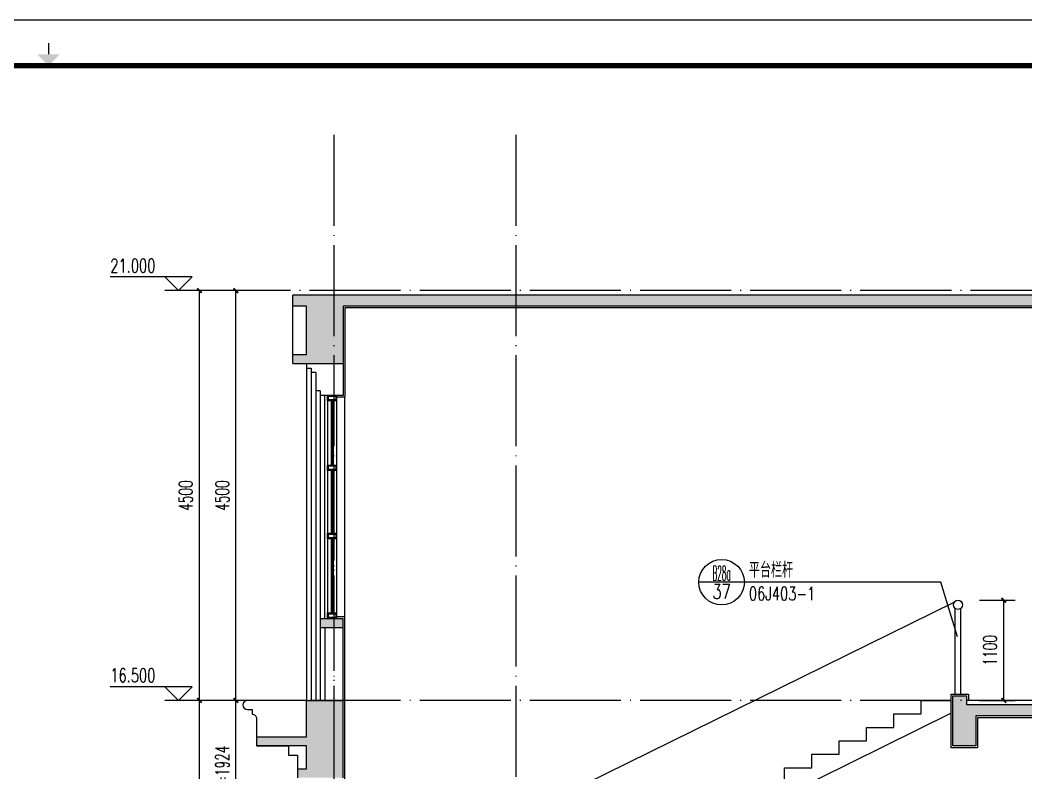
# Model space of a CAD drawing. Extents: x 307762 to 522490, y -326758 to -245675.
# Drawn here: x 501152 to 512201, y -253942 to -245675 of the extents above; entities that cross this region are included whole.
import ezdxf
from ezdxf.enums import TextEntityAlignment as Align

# ---------------------------------------------------------------- set-up
doc = ezdxf.new("R2010")
doc.units = 0
doc.header["$LTSCALE"] = 1000
doc.header["$MEASUREMENT"] = 0
doc.linetypes.add('DOTE', pattern=[2.42, 2, -0.2, 0.02, -0.2])
doc.layers.get('0').update_dxf_attribs({"linetype": 'CONTINUOUS'})
doc.layers.get('Defpoints').update_dxf_attribs({"color": 6, "linetype": 'CONTINUOUS'})
for name, color, linetype in [('A-立面看线', 117, 'CONTINUOUS'), ('A-装饰构件', 197, 'CONTINUOUS'), ('DIM_ELEV', 3, 'CONTINUOUS'), ('DIM_IDEN', 3, 'CONTINUOUS'), ('DOTE', 1, 'DOTE'), ('PUB_DIM', 3, 'CONTINUOUS'), ('PUB_HATCH', 250, 'CONTINUOUS'), ('PUB_TEXT', 7, 'CONTINUOUS'), ('STAIR', 4, 'CONTINUOUS'), ('WALL', 2, 'CONTINUOUS'), ('WINDOW', 4, 'CONTINUOUS'), ('图框', 85, 'CONTINUOUS'), ('看线', 87, 'CONTINUOUS'), ('看线1', 7, 'CONTINUOUS'), ('面层', 185, 'CONTINUOUS')]:
    doc.layers.add(name, color=color, linetype=linetype)
doc.styles.add('_TCH_DIM', font='SIMPLEX', dxfattribs={"bigfont": 'GBCBIG'})
doc.styles.add('_TCH_LABEL', font='COMPLEX', dxfattribs={"bigfont": 'GBCBIG'})
doc.styles.add('DIM_FONT', font='SIMPLEX.shx', dxfattribs={"width": 0.65})
doc.dimstyles.new('DIMN50', dxfattribs={"dimscale": 0.5, "dimtxt": 300, "dimasz": 100, "dimexe": 250, "dimexo": 300, "dimgap": 150, "dimtad": 1, "dimdec": 0, "dimzin": 0, "dimdsep": 46, "dimtxsty": 'DIM_FONT', "dimblk": 'ARCHTICK', "dimcen": 0.09, "dimclrt": 7, "dimazin": 2, "dimtfac": 1, "dimtdec": 0, "dimtix": 1, "dimtmove": 2, "dimatfit": 3, "dimfxl": 0, "dimtolj": 1, "dimtzin": 0, "dimarcsym": 0})

# ---------------------------------------------------------------- blocks, each defined once
blk = doc.blocks.new('TJAD_TK_A1')
at = {"layer": '图框'}
blk.add_line((1341.38, 950.45), (500.38, 950.45), dxfattribs=at)
at = {"layer": '图框', "const_width": 0.3}
blk.add_lwpolyline([(920.88, 942.95), (920.88, 945.45)], dxfattribs=at)
at = {"layer": '图框', "const_width": 1.2}
blk.add_lwpolyline([(1331.38, 940.45), (525.38, 940.45), (525.38, 366.45), (1331.38, 366.45)], close=True, dxfattribs=at)
at = {"layer": '图框'}
blk.add_solid([(918.38, 942.95), (923.38, 942.95), (920.88, 940.45)], dxfattribs=at)
blk = doc.blocks.new('_ArchTick')
at = {"color": 0, "linetype": 'ByBlock', "const_width": 0.4}
blk.add_lwpolyline([(-0.5, -0.5), (0.5, 0.5)], dxfattribs=at)
blk = doc.blocks.new('*D483')
at = {"layer": 'Defpoints', "color": 0}
for p in [(511541, -252046), (511958, -252046), (511541, -253146)]:
    blk.add_point(p, dxfattribs=at)
at = {"layer": 'PUB_DIM', "color": 0, "lineweight": -2}
for p, q in [((511691, -252046), (512083, -252046)), ((511958, -253146), (511958, -252046)), ((511691, -253146), (512083, -253146))]:
    blk.add_line(p, q, dxfattribs=at)
at = {"layer": 'PUB_DIM', "color": 0, "lineweight": -2, "xscale": 50, "yscale": 50, "zscale": 50}
for p, rotation in [((511958, -252046), 90), ((511958, -253146), 270)]:
    blk.add_blockref('_ArchTick', p, dxfattribs=dict(at, rotation=rotation))
at = {"layer": 'PUB_DIM', "color": 7, "insert": (511808, -252596), "char_height": 150, "attachment_point": 5, "rotation": 90, "style": 'DIM_FONT'}
blk.add_mtext('\\A1;1100', dxfattribs=at)
blk = doc.blocks.new('*D646')
at = {"layer": 'Defpoints', "color": 0}
for p in [(503122, -253146), (503900, -253146), (503900, -257146)]:
    blk.add_point(p, dxfattribs=at)
at = {"layer": 'PUB_DIM', "color": 0, "lineweight": -2}
for p, q in [((503750, -253146), (502997, -253146)), ((503122, -257146), (503122, -253146)), ((503750, -257146), (502997, -257146))]:
    blk.add_line(p, q, dxfattribs=at)
at = {"layer": 'PUB_DIM', "color": 0, "lineweight": -2, "xscale": 50, "yscale": 50, "zscale": 50}
for p, rotation in [((503122, -253146), 90), ((503122, -257146), 270)]:
    blk.add_blockref('_ArchTick', p, dxfattribs=dict(at, rotation=rotation))
at = {"layer": 'PUB_DIM', "color": 7, "insert": (502972, -255146), "char_height": 150, "attachment_point": 5, "rotation": 90, "style": 'DIM_FONT'}
blk.add_mtext('\\A1;4000', dxfattribs=at)
blk = doc.blocks.new('*D647')
at = {"layer": 'Defpoints', "color": 0}
for p in [(503122, -248646), (503900, -248646), (503900, -253146)]:
    blk.add_point(p, dxfattribs=at)
at = {"layer": 'PUB_DIM', "color": 0, "lineweight": -2}
for p, q in [((503750, -248646), (502997, -248646)), ((503122, -253146), (503122, -248646)), ((503750, -253146), (502997, -253146))]:
    blk.add_line(p, q, dxfattribs=at)
at = {"layer": 'PUB_DIM', "color": 0, "lineweight": -2, "xscale": 50, "yscale": 50, "zscale": 50}
for p, rotation in [((503122, -248646), 90), ((503122, -253146), 270)]:
    blk.add_blockref('_ArchTick', p, dxfattribs=dict(at, rotation=rotation))
at = {"layer": 'PUB_DIM', "color": 7, "insert": (502972, -250896), "char_height": 150, "attachment_point": 5, "rotation": 90, "style": 'DIM_FONT'}
blk.add_mtext('\\A1;4500', dxfattribs=at)
blk = doc.blocks.new('*D656')
at = {"layer": 'Defpoints', "color": 0}
for p in [(503522, -253146), (503900, -253146), (503900, -255070)]:
    blk.add_point(p, dxfattribs=at)
at = {"layer": 'PUB_DIM', "color": 0, "lineweight": -2}
for p, q in [((503750, -253146), (503397, -253146)), ((503522, -255070), (503522, -253146)), ((503750, -255070), (503397, -255070))]:
    blk.add_line(p, q, dxfattribs=at)
at = {"layer": 'PUB_DIM', "color": 0, "lineweight": -2, "xscale": 50, "yscale": 50, "zscale": 50}
for p, rotation in [((503522, -253146), 90), ((503522, -255070), 270)]:
    blk.add_blockref('_ArchTick', p, dxfattribs=dict(at, rotation=rotation))
at = {"layer": 'PUB_DIM', "color": 7, "insert": (503372, -254108), "char_height": 150, "attachment_point": 5, "rotation": 90, "style": 'DIM_FONT'}
blk.add_mtext('\\A1;148x13=1924', dxfattribs=at)
blk = doc.blocks.new('*D657')
at = {"layer": 'Defpoints', "color": 0}
for p in [(503522, -248646), (503900, -248646), (503900, -253146)]:
    blk.add_point(p, dxfattribs=at)
at = {"layer": 'PUB_DIM', "color": 0, "lineweight": -2}
for p, q in [((503750, -248646), (503397, -248646)), ((503522, -253146), (503522, -248646)), ((503750, -253146), (503397, -253146))]:
    blk.add_line(p, q, dxfattribs=at)
at = {"layer": 'PUB_DIM', "color": 0, "lineweight": -2, "xscale": 50, "yscale": 50, "zscale": 50}
for p, rotation in [((503522, -248646), 90), ((503522, -253146), 270)]:
    blk.add_blockref('_ArchTick', p, dxfattribs=dict(at, rotation=rotation))
at = {"layer": 'PUB_DIM', "color": 7, "insert": (503372, -250896), "char_height": 150, "attachment_point": 5, "rotation": 90, "style": 'DIM_FONT'}
blk.add_mtext('\\A1;4500', dxfattribs=at)

msp = doc.modelspace()

# ---------------------------------------------------------------- hatches: boundary and pattern name
at = {"layer": 'PUB_HATCH'}
h = msp.add_hatch(dxfattribs=at)
h.set_pattern_fill('钢筋混凝土', color=256, scale=50, style=0)
h.set_pattern_definition([(45, (503749.53, -271270.7), (-88.38835, 88.38835), []), (50, (503749.53, -271270.7), (358.63, -31.376), [37.5, -412.5]), (355, (503749.53, -271270.7), (-69.3757, 376.096), [30, -330]), (100.4514, (503779.4, -271273.3), (289.2547, 344.72), [31.87, -350.571]), (46.1842, (503749.53, -271170.7), (533.6205, -82.7595), [56.25, -618.75]), (96.6356, (503794, -271177.6), (467.331, 487.059), [47.805, -525.856]), (351.1842, (503749.53, -271170.7), (467.331, 487.059), [45, -495]), (21, (503799.53, -271195.7), (298.4535, -201.3094), [37.5, -412.5]), (326, (503799.53, -271195.7), (121.6577, 362.575), [30, -330]), (71.4514, (503824.4, -271212.47), (420.1113, 161.2652), [31.87, -350.571]), (37.5, (503749.53, -271270.7), (6.0799, 166.4469), [0, -326, 0, -335, 0, -331.25]), (7.5, (503749.53, -271270.7), (131.5348, 197.2059), [0, -191, 0, -318.5, 0, -126.25]), (327.5, (503638.03, -271270.7), (266.9112, -11.27744), [0, -125, 0, -390, 0, -517.5]), (317.5, (503588.03, -271270.7), (291.593, 50.0525), [0, -162.5, 0, -259, 0, -367.5])])
h.paths.add_polyline_path([(514899.5, -253315.7), (515522.1, -253315.7), (515522.1, -253195.7), (511549.5, -253195.7), (511549.5, -253095.7), (511399.5, -253095.7), (511399.5, -253645.7), (511649.5, -253645.7), (511649.5, -253315.7), (514499.5, -253315.7), (514499.5, -254445.7), (514899.5, -254445.7)])
h.paths.add_polyline_path([(514899.5, -248815.7), (515522.1, -248815.7), (515522.1, -248695.7), (504149.5, -248695.7), (504149.5, -248815.7), (504299.5, -248815.7), (504299.5, -249345.7), (504149.5, -249345.7), (504149.5, -249445.7), (504699.5, -249445.7), (504699.5, -248815.7), (514499.5, -248815.7), (514499.5, -249945.7), (514899.5, -249945.7)])
h.paths.add_polyline_path([(504699.5, -253145.7), (504299.5, -253145.7), (504299.5, -253545.7), (503749.5, -253545.7), (503749.5, -253645.7), (504299.5, -253645.7), (504299.5, -253895.7), (504199.5, -253895.7), (504199.5, -253995.7), (504699.5, -253995.7)])
h.paths.add_polyline_path([(504699.5, -252245.7), (504449.5, -252245.7), (504449.5, -252345.7), (504699.5, -252345.7)])
h.paths.add_polyline_path([(504949.5, -255239.7), (506949.5, -255239.7), (506949.5, -255569.7), (507199.5, -255569.7), (507199.5, -255252.9), (511399.5, -257327.7), (511399.5, -257645.7), (511649.5, -257645.7), (511649.5, -257315.7), (514499.5, -257315.7), (514499.5, -258495.7), (514899.5, -258495.7), (514899.5, -257315.7), (515522.1, -257315.7), (515522.1, -257195.7), (511399.5, -257195.7), (511399.5, -257045.7), (511099.5, -257045.7), (511099.5, -256895.7), (510799.5, -256895.7), (510799.5, -256747.7), (510499.5, -256747.7), (510499.5, -256599.7), (510199.5, -256599.7), (510199.5, -256451.7), (509899.5, -256451.7), (509899.5, -256303.7), (509599.5, -256303.7), (509599.5, -256155.7), (509299.5, -256155.7), (509299.5, -256007.7), (508999.5, -256007.7), (508999.5, -255859.7), (508699.5, -255859.7), (508699.5, -255711.7), (508399.5, -255711.7), (508399.5, -255563.7), (508099.5, -255563.7), (508099.5, -255415.7), (507799.5, -255415.7), (507799.5, -255267.7), (507499.5, -255267.7), (507499.5, -255119.7), (504849.5, -255119.7), (504849.5, -254997.7), (504699.5, -254997.7), (504699.5, -255569.7), (504949.5, -255569.7)])
h.paths.add_polyline_path([(508099.5, -259415.7), (507799.5, -259415.7), (507799.5, -259267.7), (507499.5, -259267.7), (507499.5, -259119.7), (504849.5, -259119.7), (504849.5, -258997.7), (504699.5, -258997.7), (504699.5, -259569.7), (504699.5, -259919.7), (505099.5, -259919.7), (505099.5, -259239.7), (506949.5, -259239.7), (506949.5, -259569.7), (507199.5, -259569.7), (507199.5, -259252.9), (511399.5, -261327.7), (511399.5, -261645.7), (511649.5, -261645.7), (511649.5, -261315.7), (514499.5, -261315.7), (514499.5, -262445.7), (514899.5, -262445.7), (514899.5, -261315.7), (515522.1, -261315.7), (515522.1, -261195.7), (511399.5, -261195.7), (511399.5, -261045.7), (511099.5, -261045.7), (511099.5, -260895.7), (510799.5, -260895.7), (510799.5, -260747.7), (510499.5, -260747.7), (510499.5, -260599.7), (510199.5, -260599.7), (510199.5, -260451.7), (509899.5, -260451.7), (509899.5, -260303.7), (509599.5, -260303.7), (509599.5, -260155.7), (509299.5, -260155.7), (509299.5, -260007.7), (508999.5, -260007.7), (508999.5, -259859.7), (508699.5, -259859.7), (508699.5, -259711.7), (508399.5, -259711.7), (508399.5, -259563.7), (508099.5, -259563.7)])
h.paths.add_polyline_path([(510499.5, -264599.7), (510199.5, -264599.7), (510199.5, -264451.7), (509899.5, -264451.7), (509899.5, -264303.7), (509599.5, -264303.7), (509599.5, -264155.7), (509299.5, -264155.7), (509299.5, -264007.7), (508999.5, -264007.7), (508999.5, -263859.7), (508699.5, -263859.7), (508699.5, -263711.7), (508399.5, -263711.7), (508399.5, -263563.7), (508099.5, -263563.7), (508099.5, -263415.7), (507799.5, -263415.7), (507799.5, -263267.7), (507499.5, -263267.7), (507499.5, -263119.7), (504799.5, -263119.7), (504799.5, -263019.7), (504699.5, -263019.7), (504699.5, -263569.7), (504699.5, -263919.7), (505099.5, -263919.7), (505099.5, -263239.7), (506949.5, -263239.7), (506949.5, -263569.7), (507199.5, -263569.7), (507199.5, -263252.9), (511399.5, -265329.6), (511399.5, -265645.7), (511649.5, -265645.7), (511649.5, -265315.7), (514499.5, -265315.7), (514499.5, -266615.7), (514899.5, -266615.7), (514899.5, -265315.7), (515522.1, -265315.7), (515522.1, -265195.7), (511399.5, -265195.7), (511399.5, -265045.7), (511099.5, -265045.7), (511099.5, -264895.7), (510799.5, -264895.7), (510799.5, -264747.7), (510499.5, -264747.7)])
h.paths.add_polyline_path([(507499.5, -267595.7), (507199.5, -267595.7), (507199.5, -267445.7), (504799.5, -267445.7), (504299.5, -267445.7), (504299.5, -267545.7), (504449.5, -267545.7), (504449.5, -268045.7), (504299.5, -268045.7), (504299.5, -268145.7), (504749.5, -268145.7), (504749.5, -267565.7), (506949.5, -267565.7), (506949.5, -267895.7), (507199.5, -267895.7), (507199.5, -267729.9), (511399.5, -269829.9), (511399.5, -270145.7), (511649.5, -270145.7), (511649.5, -269815.7), (514499.5, -269815.7), (514499.5, -271095.7), (514899.5, -271095.7), (514899.5, -269815.7), (515522.1, -269815.7), (515522.1, -269695.7), (511399.5, -269695.7), (511399.5, -269545.7), (511099.5, -269545.7), (511099.5, -269395.7), (510799.5, -269395.7), (510799.5, -269245.7), (510499.5, -269245.7), (510499.5, -269095.7), (510199.5, -269095.7), (510199.5, -268945.7), (509899.5, -268945.7), (509899.5, -268795.7), (509599.5, -268795.7), (509599.5, -268645.7), (509299.5, -268645.7), (509299.5, -268495.7), (508999.5, -268495.7), (508999.5, -268345.7), (508699.5, -268345.7), (508699.5, -268195.7), (508399.5, -268195.7), (508399.5, -268045.7), (508099.5, -268045.7), (508099.5, -267895.7), (507799.5, -267895.7), (507799.5, -267745.7), (507499.5, -267745.7)])
h.paths.add_polyline_path([(504699.5, -264245.7), (503899.5, -264245.7), (503899.5, -264345.7), (504699.5, -264345.7)])
h.paths.add_polyline_path([(504699.5, -265195.7), (504299.5, -265195.7), (504299.5, -265295.7), (504399.5, -265295.7), (504399.5, -265945.7), (504449.5, -265945.7), (504449.5, -265995.7), (504699.5, -265995.7)])
h.paths.add_polyline_path([(511649.5, -270895.7), (504299.5, -270895.7), (504299.5, -270915.7), (504299.5, -271270.7), (504699.5, -271270.7), (504699.5, -271015.7), (511399.5, -271015.7), (511399.5, -271270.7), (511649.5, -271270.7)])

# ---------------------------------------------------------------- linework, layer by layer
at = {"layer": 'A-立面看线'}
for p, q in [((504499.5, -252245.7), (504499.5, -249795.7)), ((504719.5, -252225.7), (504719.5, -249815.7))]:
    msp.add_line(p, q, dxfattribs=at)
at = {"layer": 'A-装饰构件'}
for p, q in [((504299.5, -249495.7), (504299.5, -253145.7)), ((504349.5, -249545.7), (504349.5, -253145.7)), ((504399.5, -249745.7), (504399.5, -253145.7)), ((504449.5, -249795.7), (504449.5, -252245.7)), ((504449.5, -252345.7), (504449.5, -253145.7))]:
    msp.add_line(p, q, dxfattribs=at)
at = {"layer": 'DIM_ELEV'}
for p, q in [((503042.9, -248495.7), (502142.9, -248495.7)), ((502892.9, -248645.7), (502742.9, -248495.7)), ((502892.9, -248645.7), (503042.9, -248495.7)), ((503753.9, -248645.7), (502742.9, -248645.7)), ((503042.9, -252995.7), (502142.9, -252995.7)), ((502892.9, -253145.7), (502742.9, -252995.7)), ((502892.9, -253145.7), (503042.9, -252995.7)), ((503753.9, -253145.7), (502742.9, -253145.7))]:
    msp.add_line(p, q, dxfattribs=at)
at = {"layer": 'DIM_IDEN'}
for p, q in [((509108.1, -251848), (508608.1, -251848)), ((511266.1, -251848), (509108.1, -251848)), ((511449.2, -252448.7), (511266.1, -251848))]:
    msp.add_line(p, q, dxfattribs=at)
for centre, radius in [((508858.1, -251848), 250), ((511449.2, -252448.7), 0)]:
    msp.add_circle(centre, radius, dxfattribs=at)
at = {"layer": 'DOTE', "ltscale": 0.5}
for p, q in [((504599.5, -246934.9), (504599.5, -271145.7)), ((506599.5, -246934.9), (506599.5, -271045.7)), ((516222.1, -248645.7), (503521.5, -248645.7)), ((504599.5, -250609.8), (504599.5, -272530.9)), ((516222.1, -253145.7), (503521.5, -253145.7))]:
    msp.add_line(p, q, dxfattribs=at)
at = {"layer": 'PUB_HATCH', "color": 1}
msp.add_lwpolyline([(517989.6, -246175.1), (481689.6, -246175.1), (481689.6, -274875.1), (517989.6, -274875.1)], close=True, dxfattribs=at)
at = {"layer": 'STAIR'}
for p, q in [((511424.9, -253075.7), (511424.9, -252135.7)), ((511484.9, -253075.7), (511484.9, -252135.7))]:
    msp.add_line(p, q, dxfattribs=at)
at = {"layer": 'WALL'}
for p, q in [((515522.1, -248695.7), (504149.5, -248695.7)), ((504149.5, -249445.7), (504149.5, -248695.7)), ((504299.5, -248815.7), (504149.5, -248815.7)), ((504299.5, -249345.7), (504299.5, -248815.7)), ((504699.5, -248815.7), (504699.5, -249795.7)), ((514499.5, -248815.7), (504699.5, -248815.7)), ((504149.5, -249345.7), (504299.5, -249345.7)), ((504149.5, -249445.7), (504699.5, -249445.7)), ((504299.5, -249445.7), (504299.5, -249495.7)), ((504299.5, -249495.7), (504349.5, -249495.7)), ((504349.5, -249495.7), (504349.5, -249545.7)), ((504399.5, -249545.7), (504349.5, -249545.7)), ((504399.5, -249545.7), (504399.5, -249745.7)), ((504449.5, -249745.7), (504399.5, -249745.7)), ((504449.5, -249745.7), (504449.5, -249795.7)), ((504699.5, -249795.7), (504449.5, -249795.7)), ((504449.5, -252245.7), (504699.5, -252245.7)), ((504449.5, -252245.7), (504449.5, -252345.7)), ((504449.5, -252345.7), (504699.5, -252345.7)), ((504499.5, -252345.7), (504499.5, -253145.7)), ((504699.5, -253995.7), (504699.5, -252245.7)), ((511549.5, -253095.7), (511549.5, -253195.7)), ((504299.5, -253545.7), (504299.5, -253145.7)), ((504299.5, -253145.7), (504699.5, -253145.7)), ((515522.1, -253195.7), (511549.5, -253195.7)), ((503749.5, -253545.7), (504299.5, -253545.7)), ((503749.5, -253545.7), (503749.5, -253645.7)), ((504299.5, -253645.7), (503749.5, -253645.7)), ((504299.5, -253895.7), (504299.5, -253645.7)), ((504199.5, -253895.7), (504299.5, -253895.7)), ((504199.5, -253895.7), (504199.5, -253995.7))]:
    msp.add_line(p, q, dxfattribs=at)
msp.add_lwpolyline([(514499.5, -253315.7), (511649.5, -253315.7), (511649.5, -253645.7), (511399.5, -253645.7), (511399.5, -253095.7), (511549.5, -253095.7)], dxfattribs=at)
msp.add_circle((511454.9, -252095.7), 50, dxfattribs=at)
at = {"layer": 'WINDOW', "linetype": 'Continuous'}
for p, q in [((504529.5, -249855.7), (504529.5, -250560.7)), ((504569.5, -249855.7), (504569.5, -250560.7)), ((504579.5, -249855.7), (504579.5, -250560.7)), ((504589.5, -249855.7), (504589.5, -250560.7)), ((504629.5, -249855.7), (504629.5, -250560.7)), ((504529.5, -250620.7), (504529.5, -251310.7)), ((504569.5, -250620.7), (504569.5, -251310.7)), ((504579.5, -250620.7), (504579.5, -251310.7)), ((504589.5, -250620.7), (504589.5, -251310.7)), ((504629.5, -250620.7), (504629.5, -251310.7)), ((504529.5, -251370.7), (504529.5, -252185.7)), ((504569.5, -251370.7), (504569.5, -252185.7)), ((504579.5, -251370.7), (504579.5, -252185.7)), ((504589.5, -251370.7), (504589.5, -252185.7)), ((504629.5, -251370.7), (504629.5, -252185.7))]:
    msp.add_line(p, q, dxfattribs=at)
at = {"layer": '看线', "color": 251}
msp.add_line((511379.5, -253287), (507549.5, -255176.5), dxfattribs=at)
for points in [[(511415.3, -252065.3), (507349.7, -254071)], [(509549.5, -254033.7), (509549.5, -253885.7), (509849.5, -253885.7), (509849.5, -253737.7), (510149.5, -253737.7), (510149.5, -253589.7), (510449.5, -253589.7), (510449.5, -253441.7), (510749.5, -253441.7), (510749.5, -253293.7), (511049.5, -253293.7), (511049.5, -253145.7), (511379.5, -253145.7)]]:
    msp.add_lwpolyline(points, dxfattribs=at)
at = {"layer": '看线1'}
for points in [[(504529.5, -249795.7), (504629.5, -249795.7), (504629.5, -249855.7), (504529.5, -249855.7)], [(504539.5, -249805.7), (504619.5, -249805.7), (504619.5, -249845.7), (504539.5, -249845.7)], [(504529.5, -250560.7), (504629.5, -250560.7), (504629.5, -250620.7), (504529.5, -250620.7)], [(504539.5, -250570.7), (504619.5, -250570.7), (504619.5, -250610.7), (504539.5, -250610.7)], [(504529.5, -251310.7), (504629.5, -251310.7), (504629.5, -251370.7), (504529.5, -251370.7)], [(504539.5, -251320.7), (504619.5, -251320.7), (504619.5, -251360.7), (504539.5, -251360.7)], [(504529.5, -252185.7), (504629.5, -252185.7), (504629.5, -252245.7), (504529.5, -252245.7)], [(504539.5, -252195.7), (504619.5, -252195.7), (504619.5, -252235.7), (504539.5, -252235.7)]]:
    msp.add_lwpolyline(points, close=True, dxfattribs=at)
msp.add_lwpolyline([(504299.5, -253145.7), (503649.5, -253145.7, 0.9999652), (503649.5, -253245.7), (503699.5, -253245.7), (503699.5, -253295.7, -0.4142136), (503749.5, -253345.7), (503749.5, -253645.7), (504099.5, -253645.7), (504099.5, -253745.7), (504199.5, -253745.7), (504199.5, -253895.7)], format="xyb", dxfattribs=at)
at = {"layer": '面层'}
for p, q in [((504719.5, -248835.7), (504719.5, -249815.7)), ((514479.5, -248835.7), (504719.5, -248835.7)), ((504719.5, -249815.7), (504629.5, -249815.7)), ((504629.5, -252225.7), (504719.5, -252225.7)), ((504719.5, -254015.7), (504719.5, -252225.7)), ((511569.5, -253075.7), (511569.5, -253145.7))]:
    msp.add_line(p, q, dxfattribs=at)
for points in [[(514479.5, -253335.7), (511669.5, -253335.7), (511669.5, -253665.7), (511379.5, -253665.7), (511379.5, -253075.7), (511569.5, -253075.7)], [(515522.1, -253145.7), (511549.5, -253145.7)]]:
    msp.add_lwpolyline(points, dxfattribs=at)

# ---------------------------------------------------------------- block references
at = {"layer": '图框', "xscale": 50, "yscale": 50, "zscale": 50}
msp.add_blockref('TJAD_TK_A1', (455420.6, -293197.5), dxfattribs=at)

# ---------------------------------------------------------------- texts
at = {"layer": 'PUB_TEXT', "width": 0.705882}
for s, style, p in [('21.000', '_TCH_DIM', (502142.9, -248445.7)), ('06J403-1', '_TCH_LABEL', (509158.1, -252046.8)), ('16.500', '_TCH_DIM', (502142.9, -252945.7))]:
    msp.add_text(s, height=148.75, dxfattribs=dict(at, style=style)).set_placement(p)
at = {"layer": 'PUB_TEXT', "style": '_TCH_LABEL'}
for s, width, p, p2 in [('B28a', 0.340909, (508757.5, -251827.9), (508958.8, -251827.9)), ('37', 0.795455, (508757.5, -252029.1), (508958.8, -252029.1))]:
    msp.add_text(s, height=161, dxfattribs=dict(at, width=width)).set_placement(p, p2, align=Align.FIT)
msp.add_text('平台栏杆', height=168.79, dxfattribs=at).set_placement((509158.1, -251798))

# ---------------------------------------------------------------- dimensions: what is measured, and where the dimension line sits
at = {"layer": 'PUB_DIM'}
for p1, p2, distance, picture, middle in [((503899.5, -253145.7), (503899.5, -248645.7), 778, '*D647', (502971.5, -250895.7)), ((503899.5, -253145.7), (503899.5, -248645.7), 378, '*D657', (503371.5, -250895.7)), ((511541.5, -253145.7), (511541.5, -252045.7), -416.1, '*D483', (511807.6, -252595.7)), ((503899.5, -257145.7), (503899.5, -253145.7), 778, '*D646', (502971.5, -255145.7))]:
    dim = msp.add_aligned_dim(p1=p1, p2=p2, distance=distance, dimstyle='DIMN50', dxfattribs=at)
    dim.commit()
    dim.dimension.update_dxf_attribs({"geometry": picture, "text_midpoint": middle})
dim = msp.add_aligned_dim(p1=(503899.5, -255069.7), p2=(503899.5, -253145.7), distance=378, text='148x13=1924', dimstyle='DIMN50', dxfattribs=at)
dim.commit()
dim.dimension.update_dxf_attribs({"geometry": '*D656', "text_midpoint": (503371.5, -254107.7)})

doc.saveas('drawing.dxf')
